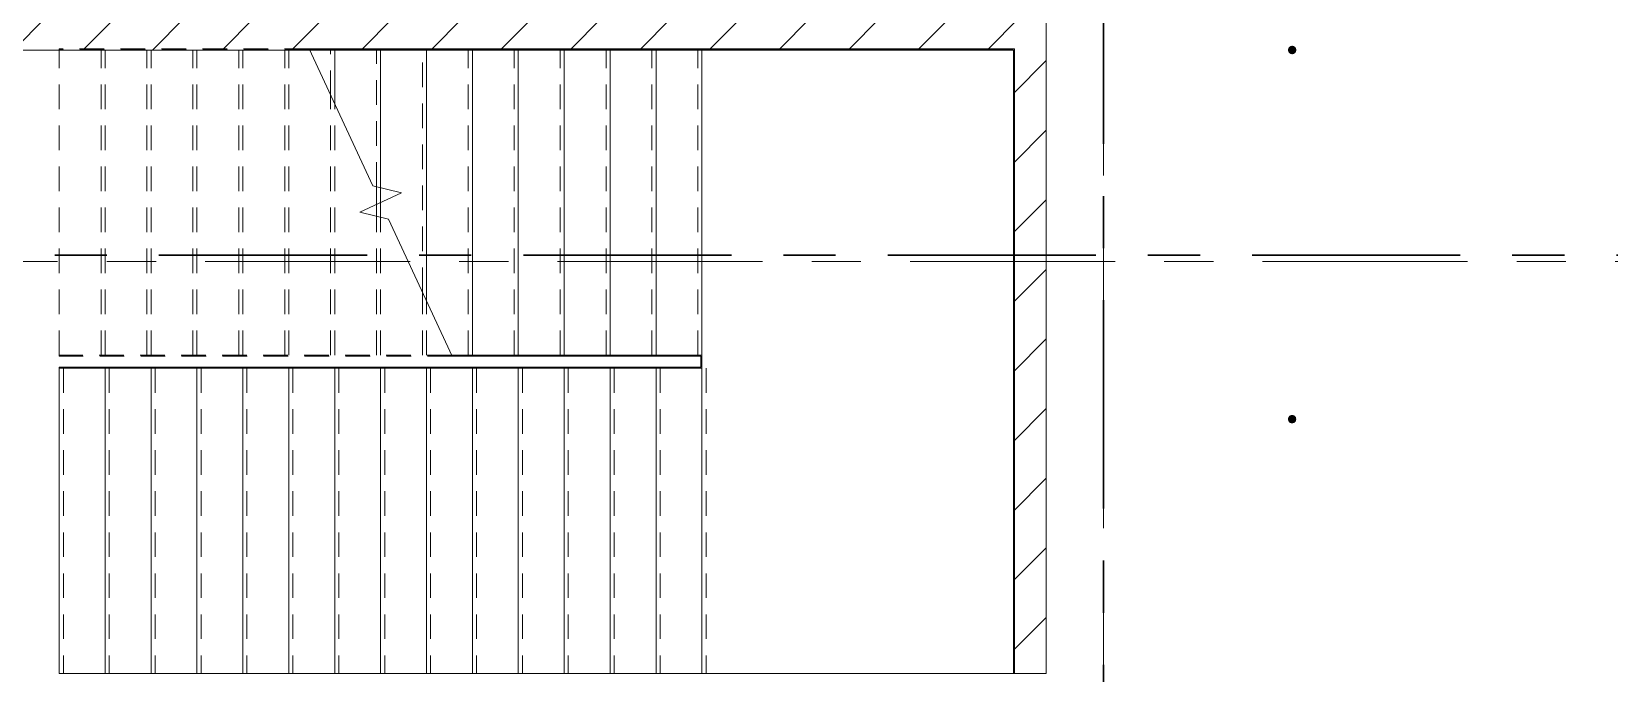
# Model space of a CAD drawing. Header units: millimetres. Extents: x -4000 to 187956, y -58990 to 162485.
# Drawn here: x 53961 to 63586, y 78900 to 82813 of the extents above; entities that cross this region are included whole.
import ezdxf

# ---------------------------------------------------------------- set-up
doc = ezdxf.new("R2010")
doc.units = ezdxf.units.MM
for name, pattern in [('Dash 1_16_', [317.5, 158.75, -158.75]), ('Grid Line', [2222.5, 1270, -317.5, 317.5, -317.5]), ('Grid Line 12_5mm', [2150, 1250, -300, 300, -300]), ('Overhead 1_5mm', [250, 150, -100])]:
    doc.linetypes.add(name, pattern=pattern)
for name, color, linetype, lineweight in [('A-WALL', 113, 'Continuous', 13), ('A-WALL-PATT', 111, 'Continuous', 13), ('F-SPRN', 3, 'Continuous', 9), ('P-PIPE', 3, 'Continuous', 9), ('P-PIPE-CNTR', 3, 'Continuous', 9), ('S-GRID', 1, 'Continuous', 30), ('S-STRS', 31, 'Continuous', 9), ('S-STRS-MBND', 31, 'Continuous', 9)]:
    doc.layers.add(name, color=color, linetype=linetype, lineweight=lineweight)
pattern_1 = [(45, (0, 0), (-212.132, 212.132), [])]

# ---------------------------------------------------------------- blocks, each defined once
blk = doc.blocks.new('CMF2_NHAXUONG_A_rvt-1-FFS - TANG 1')
at = {"layer": 'A-WALL-PATT', "lineweight": 9}
h = blk.add_hatch(dxfattribs=at)
h.set_pattern_fill('FP_12', color=250, style=0, pattern_type=2)
h.set_pattern_definition(pattern_1)
h.paths.add_polyline_path([(60149.8, 82700.3), (60149.8, 82900.3), (51050, 82900.3), (51050, 82700.3), (59949.8, 82700.3)])
h = blk.add_hatch(dxfattribs=at)
h.set_pattern_fill('FP_12', color=250, style=0, pattern_type=2)
h.set_pattern_definition(pattern_1)
h.paths.add_polyline_path([(60149.8, 78900.3), (60149.8, 82700.3), (59949.8, 82700.3), (59949.8, 78900.3)])
at = {"layer": 'A-WALL', "color": 50, "lineweight": 15}
for p, q in [((60149.8, 82700.3), (60149.8, 82900.3)), ((51050, 82700.3), (59949.8, 82700.3)), ((59949.8, 82700.3), (59949.8, 78900.3)), ((60149.8, 78900.3), (60149.8, 82700.3)), ((59949.8, 78900.3), (60149.8, 78900.3))]:
    blk.add_line(p, q, dxfattribs=at)
at = {"layer": 'A-WALL', "color": 35, "lineweight": 15}
for p, q in [((60149.8, 82900.3), (60149.8, 82700.3)), ((52764.8, 82700.3), (55656.4, 82700.3)), ((60149.8, 78900.3), (60149.8, 82700.3)), ((60149.8, 78900.3), (59956, 78900.3))]:
    blk.add_line(p, q, dxfattribs=at)
at = {"layer": 'A-WALL', "color": 53, "lineweight": 15}
for p, q in [((55656.4, 82700.3), (56089.7, 82700.3)), ((56090, 82700.3), (56369.9, 82700.3)), ((56370, 82700.3), (56649.9, 82700.3)), ((56650, 82700.3), (59949.6, 82700.3)), ((59949.8, 82700.3), (59949.8, 78900.6)), ((59956, 78900.3), (59950, 78900.3))]:
    blk.add_line(p, q, dxfattribs=at)
at = {"layer": 'S-GRID', "linetype": 'Grid Line 12_5mm', "lineweight": 9}
for p, q in [((60500, 161185.2), (60500, -16487.4)), ((-879.9, 81410.6), (183585.4, 81410.6))]:
    blk.add_line(p, q, dxfattribs=at)
at = {"layer": 'S-STRS', "color": 250}
for p, q in [((55937.6, 82706.6), (55653.4, 82706.6)), ((55810, 82700.6), (55656.2, 82700.6)), ((56090, 82700.6), (55810, 82700.6)), ((55810, 82370.9), (55810, 82700.6)), ((56090, 81860.8), (56090, 82700.3)), ((56370, 81170), (56370, 82700.3)), ((56650, 80840.2), (56650, 82700.3)), ((56930, 80840.2), (56930, 82700.3)), ((57210, 80840.2), (57210, 82700.3)), ((57490, 80840.2), (57490, 82700.3)), ((57770, 80840.2), (57770, 82700.3)), ((58050, 80840.2), (58050, 82700.3)), ((56090, 81680), (56090, 81770.4)), ((54130, 80766.2), (54130, 80760.2)), ((54130, 80766.2), (58044, 80766.2)), ((54130, 80760.2), (54410, 80760.2)), ((54130, 80760.2), (54130, 78900.4)), ((54410, 80760.2), (54690, 80760.2)), ((54410, 80760.2), (54410, 78900.4)), ((54690, 80760.2), (54970, 80760.2)), ((54690, 80760.2), (54690, 78900.4)), ((54970, 80760.2), (55250, 80760.2)), ((54970, 80760.2), (54970, 78900.4)), ((55250, 80760.2), (55530, 80760.2)), ((55250, 80760.2), (55250, 78900.4)), ((55530, 80760.2), (55810, 80760.2)), ((55530, 80760.2), (55530, 78900.4)), ((55810, 80760.2), (56090, 80760.2)), ((55810, 80760.2), (55810, 78900.4)), ((56090, 80760.2), (56370, 80760.2)), ((56090, 80760.2), (56090, 78900.4)), ((56370, 80760.2), (56650, 80760.2)), ((56370, 80760.2), (56370, 78900.4)), ((56650, 80840.2), (56523.8, 80840.2)), ((58044, 80834.2), (56526.6, 80834.2)), ((56930, 80840.2), (56650, 80840.2)), ((56650, 80760.2), (56930, 80760.2)), ((56650, 80760.2), (56650, 78900.4)), ((57210, 80840.2), (56930, 80840.2)), ((56930, 80760.2), (57210, 80760.2)), ((56930, 80760.2), (56930, 78900.4)), ((57490, 80840.2), (57210, 80840.2)), ((57210, 80760.2), (57490, 80760.2)), ((57210, 80760.2), (57210, 78900.4)), ((57770, 80840.2), (57490, 80840.2)), ((57490, 80760.2), (57770, 80760.2)), ((57490, 80760.2), (57490, 78900.4)), ((58050, 80840.2), (57770, 80840.2)), ((57770, 80760.2), (58044, 80760.2)), ((57770, 80760.2), (57770, 78900.4)), ((58044, 80834.2), (58044, 80766.2)), ((58044, 80760.2), (58050, 80760.2)), ((58050, 80834.2), (58050, 80840.2)), ((58050, 80834.2), (58050, 80760.2)), ((58050, 80760.2), (58050, 78900.4)), ((54130, 78900.4), (54410, 78900.4)), ((54410, 78900.4), (54690, 78900.4)), ((54690, 78900.4), (54970, 78900.4)), ((54970, 78900.4), (55250, 78900.4)), ((55250, 78900.4), (55530, 78900.4)), ((55530, 78900.4), (55810, 78900.4)), ((55810, 78900.4), (56090, 78900.4)), ((56090, 78900.4), (56370, 78900.4)), ((56370, 78900.4), (56650, 78900.4)), ((56650, 78900.4), (56930, 78900.4)), ((56930, 78900.4), (57210, 78900.4)), ((57210, 78900.4), (57490, 78900.4)), ((57490, 78900.4), (57770, 78900.4)), ((57770, 78900.4), (58029.9, 78900.4)), ((58029.9, 78900.4), (59949.8, 78900.4))]:
    blk.add_line(p, q, dxfattribs=at)
at = {"layer": 'S-STRS', "color": 250, "linetype": 'Overhead 1_5mm'}
for p, q in [((55785, 82424.5), (55785, 82700.6)), ((56065, 81866.9), (56065, 82700.3)), ((56345, 81223.6), (56345, 82700.3)), ((56625, 80840.2), (56625, 82700.3)), ((56905, 80840.2), (56905, 82700.3)), ((57185, 80840.2), (57185, 82700.3)), ((57465, 80840.2), (57465, 82700.3)), ((57745, 80840.2), (57745, 82700.3)), ((58025, 80840.2), (58025, 82700.3)), ((56065, 81686.1), (56065, 81758.8)), ((54155, 80760.2), (54155, 78900.4)), ((54435, 80760.2), (54435, 78900.4)), ((54715, 80760.2), (54715, 78900.4)), ((54995, 80760.2), (54995, 78900.4)), ((55275, 80760.2), (55275, 78900.4)), ((55555, 80760.2), (55555, 78900.4)), ((55835, 80760.2), (55835, 78900.4)), ((56115, 80760.2), (56115, 78900.4)), ((56395, 80760.2), (56395, 78900.4)), ((56675, 80760.2), (56675, 78900.4)), ((56955, 80760.2), (56955, 78900.4)), ((57235, 80760.2), (57235, 78900.4)), ((57515, 80760.2), (57515, 78900.4)), ((57795, 80760.2), (57795, 78900.4)), ((58075, 80760.2), (58075, 78900.4))]:
    blk.add_line(p, q, dxfattribs=at)
at = {"layer": 'S-STRS', "color": 252}
for p, q in [((58350.1, 82706.6), (55937.6, 82706.6)), ((56370, 82700.6), (56090, 82700.6)), ((56650, 82700.6), (56370, 82700.6)), ((56930, 82700.6), (56650, 82700.6)), ((57210, 82700.6), (56930, 82700.6)), ((57490, 82700.6), (57210, 82700.6)), ((57770, 82700.6), (57490, 82700.6)), ((58050, 82700.6), (57770, 82700.6)), ((58350.1, 82700.6), (58050, 82700.6)), ((59956, 82706.6), (58350.1, 82706.6)), ((59950, 82700.6), (58350.1, 82700.6)), ((59950, 78900.4), (59950, 82700.3)), ((59956, 78900.3), (59956, 82706.5)), ((58044, 80760.2), (58050, 80760.2)), ((58029.9, 78900.4), (58050, 78900.4))]:
    blk.add_line(p, q, dxfattribs=at)
at = {"layer": 'S-STRS-MBND', "color": 250, "linetype": 'Overhead 1_5mm'}
for p, q in [((54130, 82706.6), (54130, 82700.6)), ((55653.4, 82706.6), (54130, 82706.6)), ((55656.2, 82700.6), (54130, 82700.6)), ((54130, 80840.2), (54130, 82700.6)), ((54385, 80840.2), (54385, 82700.6)), ((54410, 80840.2), (54410, 82700.6)), ((54665, 80840.2), (54665, 82700.6)), ((54690, 80840.2), (54690, 82700.6)), ((54945, 80840.2), (54945, 82700.6)), ((54970, 80840.2), (54970, 82700.6)), ((55225, 80840.2), (55225, 82700.6)), ((55250, 80840.2), (55250, 82700.6)), ((55505, 80840.2), (55505, 82700.6)), ((55530, 80840.2), (55530, 82700.6)), ((55785, 80840.2), (55785, 82424.5)), ((55810, 80840.2), (55810, 82370.9)), ((56065, 81758.8), (56065, 81866.9)), ((56090, 81770.4), (56090, 81860.8)), ((56065, 80840.2), (56065, 81686.1)), ((56090, 80840.2), (56090, 81680)), ((56345, 80840.2), (56345, 81223.6)), ((56370, 80840.2), (56370, 81170)), ((54130, 80840.2), (54130, 80834.2)), ((56523.8, 80840.2), (54130, 80840.2)), ((56526.6, 80834.2), (54130, 80834.2))]:
    blk.add_line(p, q, dxfattribs=at)
at = {"layer": 'S-STRS-MBND', "color": 250}
for p, q in [((55653.4, 82706.6), (56042.5, 81872.4)), ((56217.4, 81829.9), (55962.6, 81711)), ((56042.5, 81872.4), (56217.4, 81829.9)), ((55962.6, 81711), (56137.5, 81668.5)), ((56137.5, 81668.5), (56526.6, 80834.2))]:
    blk.add_line(p, q, dxfattribs=at)
blk = doc.blocks.new('Sprinkler_Up - DN20-V656-FFS - TANG 1')
at = {"layer": 'F-SPRN', "transparency": 33554534}
for points in [[(-13.5, 0), (-3.9, 0.7), (-1.7, 2.9), (-1.2, 3.5), (-0.6, 4), (0.6, 4), (1.2, 3.5), (1.7, 2.9), (4.6, 0), (22.2, 0), (18, 13.1), (6.9, 21.2), (-7.9, 20.4), (-18, 13.1), (-22.2, 0)], [(0, -21.2), (6.9, -21.2), (18, -13.1), (22.2, 0), (3.9, -0.7), (1.7, -2.9), (1.2, -3.5), (0.6, -4), (-0.6, -4), (-1.2, -3.5), (-1.7, -2.9), (-4.6, 0), (-22.2, 0), (-18, -13.1), (-6.9, -21.2)], [(0, -16.7), (4.3, -16.1), (11.8, -11.8), (16.1, -4.3), (16.1, 4.3), (11.8, 11.8), (8.3, 14.4), (0, 16.7), (-4.3, 16.1), (-11.8, 11.8), (-16.1, 4.3), (-16.1, -4.3), (-11.8, -11.8), (-8.3, -14.4)], [(0, -15.6), (7.8, -13.5), (13.5, -7.8), (15.1, -4), (15.1, 4), (13.5, 7.8), (7.8, 13.5), (0, 15.6), (-7.8, 13.5), (-11, 11), (-15.1, 4), (-15.1, -4), (-11, -11), (-7.8, -13.5)], [(-10.9, -5.5), (-10.9, 5.4), (-14.5, 5.4), (-14.5, -5.5)], [(-7.7, -5.5), (-7.7, 5.4), (-10.9, 5.4), (-10.9, -5.5)], [(0, -5.5), (0, 5.4), (-7.7, 5.4), (-7.7, -5.5)], [(0, 0), (5.7, 0), (2.9, 4.9), (-2.9, 4.9), (-5.7, 0)], [(-2.9, -4.9), (2.9, -4.9), (5.7, 0), (-5.7, 0)], [(0, 0), (4.6, 0), (0, 4.6), (-4.6, 0)], [(0, -4.6), (4.6, 0), (-4.6, 0)], [(0, -2.6), (1.3, 0), (-1.8, 0)], [(-1.3, 0), (1.8, 0), (0, 2.6)], [(7.7, -5.5), (7.7, 5.4), (0, 5.4), (0, -5.5)], [(10.9, -5.5), (10.9, 5.4), (7.7, 5.4), (7.7, -5.5)], [(14.5, -5.5), (14.5, 5.4), (10.9, 5.4), (10.9, -5.5)]]:
    blk.add_hatch(color=1, dxfattribs=at).paths.add_polyline_path(points)
at = {"layer": 'F-SPRN', "color": 1}
for p, q in [((-11.5, 5.4), (-14.5, 5.4)), ((-14.5, 5.4), (-11.3, 5.4)), ((-14.5, 5.4), (-14.5, 3.7)), ((-14.5, 3.3), (-14.5, 0)), ((-11.5, 5.4), (-11.5, 4)), ((-10.9, 1.9), (-10.9, 3.6)), ((-10.8, 5.4), (-8, 5.4)), ((-8.1, 5.4), (-10.8, 5.4)), ((-8.1, 5.4), (-8.1, 2.8)), ((-8.1, 2.5), (-8.1, 0.7)), ((-7.7, 4.8), (-7.7, 2.7)), ((-7.7, 4.8), (-7.7, 2.7)), ((-7.7, 2.1), (-7.7, 0.5)), ((-7.7, 2.1), (-7.7, 0.5)), ((-6.7, 5.4), (-4.7, 5.4)), ((-5.8, 3.8), (-5.8, 2.2)), ((-2.1, 0), (-2.1, 0)), ((-2.1, 0), (-2.1, -0.1)), ((-0.6, 2), (-0.7, 2)), ((0, 2.1), (-0.1, 2.1)), ((2.1, 0.1), (2.1, 0.2)), ((2.1, 0), (2.1, 0.1)), ((2.1, 0), (2.1, 0)), ((4.7, 5.4), (6.5, 5.4)), ((7.7, 5.4), (10.8, 5.4)), ((7.7, 5.2), (7.7, 2.7)), ((7.7, 5.2), (7.7, 2.7)), ((7.7, 2.3), (7.7, 0.5)), ((7.7, 2.3), (7.7, 0.5)), ((10.8, 5.4), (8.1, 5.4)), ((8.1, 5.4), (8.1, 2.8)), ((8.1, 2.5), (8.1, 0.4)), ((10.9, 5.4), (14.5, 5.4)), ((10.9, 3.6), (10.9, 0.2)), ((14.5, 5.4), (11.5, 5.4)), ((11.5, 5.4), (11.5, 4)), ((11.5, 3), (11.5, 0.2)), ((14.5, 5.4), (14.5, -5.5)), ((-14.5, -1.3), (-14.5, -3.7)), ((-11.1, -5.5), (-14.5, -5.5)), ((-14.5, -5.5), (-11.5, -5.5)), ((-10.9, -2.6), (-10.9, -1.3)), ((-10.8, -5.5), (-8.1, -5.5)), ((-7.8, -5.5), (-10.8, -5.5)), ((-8.1, -4.2), (-8.1, -5.5)), ((-7.7, -2.7), (-7.7, -4)), ((-7.7, -2.7), (-7.7, -4)), ((-7, -5.5), (-5.8, -5.5)), ((-4.8, -5.5), (-7, -5.5)), ((-5.8, -2.3), (-5.8, -3.8)), ((0, -2.1), (0.1, -2.1)), ((0.6, -2), (0.6, -2)), ((2.1, -0.1), (2.1, 0)), ((7, -5.5), (4.8, -5.5)), ((5.8, -2.2), (5.8, -3.8)), ((5.8, -5.5), (7, -5.5)), ((7.7, -0.5), (7.7, -2.3)), ((7.7, -0.5), (7.7, -2.3)), ((7.7, -2.7), (7.7, -5.4)), ((7.7, -2.7), (7.7, -5.4)), ((10.8, -5.5), (7.7, -5.5)), ((8.1, -0.4), (8.1, -2.5)), ((8.1, -2.8), (8.1, -5.5)), ((8.1, -5.5), (10.8, -5.5)), ((10.9, -0.2), (10.9, -3.6)), ((14.5, -5.5), (10.9, -5.5)), ((11.5, -0.2), (11.5, -3)), ((11.5, -4), (11.5, -5.5)), ((11.5, -5.5), (14.5, -5.5))]:
    blk.add_line(p, q, dxfattribs=at)
at = {"layer": 'F-SPRN', "color": 1, "flags": 128}
for points in [[(-1.8, 1.1), (-1.8, 1), (-1.9, 0.9), (-1.9, 0.8), (-1.9, 0.8), (-2, 0.7), (-2, 0.6), (-2, 0.5), (-2, 0.5), (-2, 0.4), (-2.1, 0.3), (-2.1, 0.2), (-2.1, 0.1), (-2.1, 0)], [(-1.4, 1.5), (-1.5, 1.5), (-1.5, 1.4), (-1.6, 1.3), (-1.6, 1.3), (-1.7, 1.2), (-1.7, 1.1), (-1.8, 1.1)], [(-0.9, 1.9), (-0.9, 1.9), (-1, 1.8), (-1.1, 1.8), (-1.2, 1.7), (-1.2, 1.7), (-1.3, 1.6), (-1.4, 1.6), (-1.4, 1.5)], [(-0.7, 2), (-0.8, 1.9), (-0.9, 1.9)], [(-0.5, 2), (-0.6, 2), (-0.6, 2)], [(-0.3, 2.1), (-0.4, 2), (-0.5, 2)], [(-0.1, 2.1), (-0.1, 2.1), (-0.2, 2.1), (-0.3, 2.1)], [(0.9, 1.9), (0.8, 1.9), (0.8, 1.9), (0.7, 2), (0.6, 2), (0.5, 2), (0.4, 2), (0.4, 2), (0.3, 2.1), (0.2, 2.1), (0.1, 2.1), (0, 2.1)], [(1.5, 1.4), (1.4, 1.5), (1.4, 1.5), (1.3, 1.6), (1.3, 1.7), (1.2, 1.7), (1.1, 1.7), (1.1, 1.8), (1, 1.8), (0.9, 1.9)], [(1.8, 1), (1.8, 1), (1.8, 1.1), (1.7, 1.2), (1.7, 1.2), (1.6, 1.3), (1.6, 1.4), (1.5, 1.4)], [(2.1, 0.3), (2, 0.4), (2, 0.5), (2, 0.6), (2, 0.7), (1.9, 0.7), (1.9, 0.8), (1.9, 0.9), (1.8, 1)], [(2.1, 0.2), (2.1, 0.2), (2.1, 0.3)], [(-2.1, -0.1), (-2.1, -0.2), (-2.1, -0.2), (-2.1, -0.3)], [(-2.1, -0.3), (-2, -0.4), (-2, -0.5), (-2, -0.6)], [(-2, -0.6), (-2, -0.7), (-1.9, -0.7), (-1.9, -0.8)], [(-1.9, -0.8), (-1.9, -0.9), (-1.8, -1), (-1.8, -1), (-1.8, -1.1), (-1.7, -1.2), (-1.7, -1.2), (-1.6, -1.3), (-1.6, -1.4), (-1.5, -1.4)], [(-1.5, -1.4), (-1.4, -1.5), (-1.4, -1.5), (-1.3, -1.6), (-1.3, -1.7), (-1.2, -1.7), (-1.1, -1.7)], [(-1.1, -1.7), (-1.1, -1.8), (-1, -1.8), (-0.9, -1.9), (-0.8, -1.9), (-0.8, -1.9), (-0.7, -2)], [(-0.7, -2), (-0.6, -2), (-0.5, -2), (-0.4, -2), (-0.4, -2)], [(-0.4, -2), (-0.3, -2.1), (-0.2, -2.1), (-0.1, -2.1), (0, -2.1)], [(0.1, -2.1), (0.1, -2.1), (0.2, -2.1), (0.3, -2.1), (0.4, -2)], [(0.4, -2), (0.5, -2), (0.6, -2)], [(0.6, -2), (0.7, -2), (0.8, -1.9), (0.9, -1.9), (0.9, -1.9), (1, -1.8), (1.1, -1.8), (1.2, -1.7), (1.2, -1.7), (1.3, -1.6), (1.4, -1.6), (1.4, -1.5), (1.5, -1.5), (1.5, -1.4), (1.6, -1.3), (1.6, -1.3), (1.7, -1.2), (1.7, -1.1), (1.8, -1.1), (1.8, -1), (1.9, -0.9), (1.9, -0.8), (1.9, -0.8), (2, -0.7), (2, -0.6), (2, -0.5), (2, -0.5), (2, -0.4), (2.1, -0.3), (2.1, -0.2), (2.1, -0.1)]]:
    blk.add_lwpolyline(points, dxfattribs=at)
at = {"layer": 'F-SPRN', "color": 1}
for radius, start, end in [(22.2, 360, 180), (21.9, 165.67731, 179.2615), (21.9, 144.76984, 164.81509), (21.9, 126.69417, 143.27011), (16.7, 167.68021, 180), (16.7, 167.68021, 180), (16.7, 155.38786, 164.96934), (16.7, 155.38786, 164.96934), (15.6, 166.42653, 180), (15.6, 166.42653, 180), (15.6, 150.94093, 165), (15.6, 159.61394, 165), (16.7, 136.72135, 149.93102), (16.7, 136.72135, 149.93102), (15.6, 150.94093, 156.38455), (15.6, 138.42141, 150), (15.6, 138.42141, 150), (21.9, 108, 125.75069), (16.7, 121.41808, 130.57514), (16.7, 121.41808, 130.57514), (15.6, 120.52623, 133.2078), (15.6, 120.52623, 133.2078), (16.7, 106.59952, 120), (16.7, 106.59952, 120), (15.6, 114.43632, 119.98126), (15.6, 114.43632, 119.98126), (21.9, 99.348, 107.90102), (4.63, 155.78319, 180), (4.63, 155.78319, 180), (16.7, 96.41428, 105), (16.7, 96.41428, 105), (4.63, 109.01924, 138.27027), (4.63, 109.01924, 138.27027), (21.9, 90.14502, 98.85032), (15.6, 95.57619, 100.68426), (15.6, 95.57619, 100.68426), (2.56, 109.01924, 168.82781), (2.56, 109.01924, 168.82781), (2.04, 109.01924, 180), (16.7, 83.06841, 90), (16.7, 83.06841, 90), (4.63, 17.95923, 90), (4.63, 17.95923, 90), (3.81, 57.05771, 90), (2.56, 14.55988, 90), (2.56, 14.55988, 90), (2.04, 10.47029, 90), (21.9, 72.55828, 89.46239), (15.6, 75.57295, 80.58917), (15.6, 75.57295, 80.58917), (3.81, 16.16047, 43.83585), (15.6, 67.56142, 74.5481), (15.6, 67.56142, 74.5481), (16.7, 60, 75), (16.7, 60, 75), (15.6, 60.01874, 65.56368), (15.6, 60.01874, 65.56368), (21.9, 54.24931, 72), (15.6, 46.7922, 60), (15.6, 46.7922, 60), (16.7, 49.42486, 58.58192), (16.7, 49.42486, 58.58192), (15.6, 30, 41.57859), (15.6, 30, 41.57859), (16.7, 30, 43.27865), (16.7, 30, 43.27865), (21.9, 36.72989, 53.30583), (15.6, 23.61545, 29.56463), (15.6, 15, 29.56463), (15.6, 15, 20.38606), (16.7, 15, 24.61214), (16.7, 15, 24.61214), (15.6, 360, 13.66176), (15.6, 0, 13.66176), (16.7, 360, 12.31979), (16.7, 0, 12.31979), (21.9, 15.18491, 35.23016), (21.9, 0.7385, 14.32269), (22.2, 180, 360), (21.9, 180.7385, 194.32269), (21.9, 195.18491, 215.23016), (21.9, 216.72989, 233.30583), (16.7, 180, 192.31979), (16.7, 180, 192.31979), (16.7, 195.03066, 204.61214), (16.7, 195.03066, 204.61214), (15.6, 181.90822, 193.66176), (15.6, 181.90822, 193.66176), (15.6, 197.33389, 209.56463), (15.6, 197.33389, 209.56463), (16.7, 210.06898, 223.27865), (16.7, 210.06898, 223.27865), (15.6, 212.54719, 221.57859), (15.6, 212.54719, 221.57859), (21.9, 234.24931, 251.73786), (16.7, 229.42486, 238.58192), (16.7, 229.42486, 238.58192), (15.6, 233.79501, 240), (15.6, 233.79501, 240), (16.7, 240, 255), (16.7, 240, 255), (15.6, 240.01874, 254.5481), (15.6, 240.01874, 254.5481), (21.9, 252.55828, 269.46239), (4.63, 197.95923, 0), (4.63, 197.95923, 360), (15.6, 255, 267.63996), (15.6, 255, 267.63996), (3.81, 196.16047, 360), (2.56, 191.16773, 0), (2.56, 191.16773, 270), (2.04, 190.47029, 0), (16.7, 263.06841, 270), (16.7, 263.06841, 270), (2.56, 270, 360), (21.9, 270.14502, 278.85032), (15.6, 275.57619, 280.68426), (15.6, 275.57619, 280.68426), (16.7, 276.41428, 285), (16.7, 276.41428, 285), (21.9, 279.348, 287.90102), (16.7, 286.59952, 300), (16.7, 286.59952, 300), (15.6, 294.43632, 299.98126), (15.6, 294.43632, 299.98126), (21.9, 288.26214, 305.75069), (15.6, 300, 313.2078), (15.6, 300, 313.2078), (16.7, 301.41808, 310.57514), (16.7, 301.41808, 310.57514), (15.6, 318.42141, 330), (15.6, 318.42141, 330), (16.7, 316.72135, 330), (16.7, 316.72135, 330), (21.9, 306.69417, 323.27011), (15.6, 330.43537, 345), (15.6, 330.43537, 336.38455), (15.6, 339.61394, 345), (15.6, 346.33824, 360), (15.6, 346.33824, 360), (16.7, 335.38786, 345), (16.7, 335.38786, 345), (16.7, 347.68021, 360), (16.7, 347.68021, 360), (21.9, 324.76984, 344.81509), (21.9, 345.67731, 359.2615)]:
    blk.add_arc((0, 0), radius, start, end, dxfattribs=at)
blk = doc.blocks.new('Sprinkler_Up - DN20-V657-FFS - TANG 1')
at = {"layer": 'F-SPRN', "transparency": 33554534}
for points in [[(-13.5, 0), (-3.9, 0.7), (-1.7, 2.9), (-1.2, 3.5), (-0.6, 4), (0.6, 4), (1.2, 3.5), (1.7, 2.9), (4.6, 0), (22.2, 0), (18, 13.1), (6.9, 21.2), (-6.9, 21.2), (-18, 13.1), (-22.2, 0)], [(0, -21.2), (6.9, -21.2), (18, -13.1), (22.2, 0), (3.9, -0.7), (1.7, -2.9), (1.2, -3.5), (0.6, -4), (-0.6, -4), (-1.2, -3.5), (-1.7, -2.9), (-4.6, 0), (-22.2, 0), (-18, -13.1), (-6.9, -21.2)], [(0, -16.7), (4.3, -16.1), (11.8, -11.8), (16.1, -4.3), (16.1, 4.3), (11.8, 11.8), (8.3, 14.4), (0, 16.7), (-4.3, 16.1), (-11.8, 11.8), (-16.1, 4.3), (-16.1, -4.3), (-11.8, -11.8), (-8.3, -14.4)], [(0, -15.6), (7.8, -13.5), (13.5, -7.8), (15.1, -4), (15.1, 4), (13.5, 7.8), (7.8, 13.5), (0, 15.6), (-7.8, 13.5), (-11, 11), (-15.1, 4), (-15.1, -4), (-11, -11), (-7.8, -13.5)], [(-10.9, -5.5), (-10.9, 5.4), (-14.5, 5.4), (-14.5, -5.5)], [(-7.7, -5.5), (-7.7, 5.4), (-10.9, 5.4), (-10.9, -5.5)], [(0, -5.5), (0, 5.4), (-7.7, 5.4), (-7.7, -5.5)], [(0, 0), (5.7, 0), (2.9, 4.9), (-2.9, 4.9), (-5.7, 0)], [(-2.9, -4.9), (2.9, -4.9), (5.7, 0), (-5.7, 0)], [(0, 0), (4.6, 0), (0, 4.6), (-4.6, 0)], [(0, -4.6), (4.6, 0), (-4.6, 0)], [(0, -2.6), (1.3, 0), (-1.8, 0)], [(-1.3, 0), (1.8, 0), (0, 2.6)], [(7.7, -5.5), (7.7, 5.4), (0, 5.4), (0, -5.5)], [(10.9, -5.5), (10.9, 5.4), (7.7, 5.4), (7.7, -5.5)], [(14.5, -5.5), (14.5, 5.4), (10.9, 5.4), (10.9, -5.5)]]:
    blk.add_hatch(color=1, dxfattribs=at).paths.add_polyline_path(points)
at = {"layer": 'F-SPRN', "color": 1}
for p, q in [((-11.5, 5.4), (-14.5, 5.4)), ((-14.5, 5.4), (-11.3, 5.4)), ((-14.5, 5.4), (-14.5, 3.7)), ((-14.5, 3.3), (-14.5, 0)), ((-11.5, 5.4), (-11.5, 4)), ((-10.9, 1.9), (-10.9, 3.6)), ((-10.8, 5.4), (-8, 5.4)), ((-8.1, 5.4), (-10.8, 5.4)), ((-8.1, 5.4), (-8.1, 2.8)), ((-8.1, 2.5), (-8.1, 0.7)), ((-7.7, 4.8), (-7.7, 2.7)), ((-7.7, 4.8), (-7.7, 2.7)), ((-7.7, 2.1), (-7.7, 0.5)), ((-7.7, 2.1), (-7.7, 0.5)), ((-6.7, 5.4), (-4.7, 5.4)), ((-5.8, 3.8), (-5.8, 2.2)), ((-2.1, 0), (-2.1, 0)), ((-2.1, 0), (-2.1, -0.1)), ((-1.6, 1.3), (-1.7, 1.2)), ((-0.6, 2), (-0.7, 2)), ((0, 2.1), (-0.1, 2.1)), ((0.1, 2.1), (0, 2.1)), ((2.1, 0.3), (2, 0.4)), ((2.1, 0.2), (2.1, 0.3)), ((2.1, 0), (2.1, 0.1)), ((2.1, 0), (2.1, 0)), ((4.7, 5.4), (6.5, 5.4)), ((7.7, 5.4), (10.8, 5.4)), ((7.7, 5.2), (7.7, 2.7)), ((7.7, 5.2), (7.7, 2.7)), ((7.7, 2.3), (7.7, 0.5)), ((7.7, 2.3), (7.7, 0.5)), ((10.8, 5.4), (8.1, 5.4)), ((8.1, 5.4), (8.1, 2.8)), ((8.1, 2.5), (8.1, 0.4)), ((10.9, 5.4), (14.5, 5.4)), ((10.9, 3.6), (10.9, 0.2)), ((14.5, 5.4), (11.5, 5.4)), ((11.5, 5.4), (11.5, 4)), ((11.5, 3), (11.5, 0.2)), ((14.5, 5.4), (14.5, -5.5)), ((-14.5, -1.3), (-14.5, -3.7)), ((-11.1, -5.5), (-14.5, -5.5)), ((-14.5, -5.5), (-11.5, -5.5)), ((-10.9, -2.6), (-10.9, -1.3)), ((-10.8, -5.5), (-8.1, -5.5)), ((-7.8, -5.5), (-10.8, -5.5)), ((-8.1, -4.2), (-8.1, -5.5)), ((-7.7, -2.7), (-7.7, -4)), ((-7.7, -2.7), (-7.7, -4)), ((-7, -5.5), (-5.8, -5.5)), ((-4.8, -5.5), (-7, -5.5)), ((-5.8, -2.3), (-5.8, -3.8)), ((-2.1, -0.1), (-2.1, -0.2)), ((-2.1, -0.2), (-2.1, -0.2)), ((-2.1, -0.2), (-2.1, -0.3)), ((-1.3, -1.6), (-1.3, -1.7)), ((0, -2.1), (0.1, -2.1)), ((0.6, -2), (0.6, -2)), ((1.4, -1.6), (1.4, -1.5)), ((1.6, -1.3), (1.6, -1.3)), ((1.7, -1.1), (1.8, -1.1)), ((7, -5.5), (4.8, -5.5)), ((5.8, -2.2), (5.8, -3.8)), ((5.8, -5.5), (7, -5.5)), ((7.7, -0.5), (7.7, -2.3)), ((7.7, -0.5), (7.7, -2.3)), ((7.7, -2.7), (7.7, -5.4)), ((7.7, -2.7), (7.7, -5.4)), ((10.8, -5.5), (7.7, -5.5)), ((8.1, -0.4), (8.1, -2.5)), ((8.1, -2.8), (8.1, -5.5)), ((8.1, -5.5), (10.8, -5.5)), ((10.9, -0.2), (10.9, -3.6)), ((14.5, -5.5), (10.9, -5.5)), ((11.5, -0.2), (11.5, -3)), ((11.5, -4), (11.5, -5.5)), ((11.5, -5.5), (14.5, -5.5))]:
    blk.add_line(p, q, dxfattribs=at)
at = {"layer": 'F-SPRN', "color": 1, "flags": 128}
for points in [[(-2, 0.7), (-2, 0.6), (-2, 0.5), (-2, 0.5), (-2, 0.4), (-2.1, 0.3), (-2.1, 0.2), (-2.1, 0.1), (-2.1, 0)], [(-1.9, 0.8), (-1.9, 0.8), (-2, 0.7)], [(-1.7, 1.2), (-1.7, 1.1), (-1.8, 1.1), (-1.8, 1), (-1.9, 0.9), (-1.9, 0.8)], [(-1.5, 1.4), (-1.6, 1.3), (-1.6, 1.3)], [(-1.4, 1.5), (-1.5, 1.5), (-1.5, 1.4)], [(-1, 1.8), (-1.1, 1.8), (-1.2, 1.7), (-1.2, 1.7), (-1.3, 1.6), (-1.4, 1.6), (-1.4, 1.5)], [(-0.9, 1.9), (-0.9, 1.9), (-1, 1.8)], [(-0.7, 2), (-0.8, 1.9), (-0.9, 1.9)], [(-0.5, 2), (-0.6, 2), (-0.6, 2)], [(-0.3, 2.1), (-0.4, 2), (-0.5, 2)], [(-0.1, 2.1), (-0.1, 2.1), (-0.2, 2.1), (-0.3, 2.1)], [(0.4, 2), (0.4, 2), (0.3, 2.1), (0.2, 2.1), (0.1, 2.1)], [(0.8, 1.9), (0.7, 2), (0.6, 2), (0.5, 2), (0.4, 2)], [(1.6, 1.4), (1.5, 1.4), (1.4, 1.5), (1.4, 1.5), (1.3, 1.6), (1.3, 1.7), (1.2, 1.7), (1.1, 1.7), (1.1, 1.8), (1, 1.8), (0.9, 1.9), (0.8, 1.9), (0.8, 1.9)], [(1.8, 1.1), (1.7, 1.2), (1.7, 1.2), (1.6, 1.3), (1.6, 1.4)], [(1.9, 0.8), (1.9, 0.9), (1.8, 1), (1.8, 1), (1.8, 1.1)], [(2, 0.4), (2, 0.5), (2, 0.6), (2, 0.7), (1.9, 0.7), (1.9, 0.8)], [(2.1, 0.1), (2.1, 0.2), (2.1, 0.2)], [(-2.1, -0.3), (-2, -0.4), (-2, -0.5), (-2, -0.6), (-2, -0.7)], [(-2, -0.7), (-1.9, -0.7), (-1.9, -0.8)], [(-1.9, -0.8), (-1.9, -0.9), (-1.8, -1)], [(-1.8, -1), (-1.8, -1), (-1.8, -1.1), (-1.7, -1.2), (-1.7, -1.2), (-1.6, -1.3)], [(-1.6, -1.3), (-1.6, -1.4), (-1.5, -1.4), (-1.4, -1.5)], [(-1.4, -1.5), (-1.4, -1.5), (-1.3, -1.6)], [(-1.3, -1.7), (-1.2, -1.7), (-1.1, -1.7), (-1.1, -1.8), (-1, -1.8), (-0.9, -1.9), (-0.8, -1.9), (-0.8, -1.9), (-0.7, -2), (-0.6, -2), (-0.5, -2), (-0.4, -2)], [(-0.4, -2), (-0.4, -2), (-0.3, -2.1), (-0.2, -2.1), (-0.1, -2.1), (0, -2.1)], [(0.1, -2.1), (0.1, -2.1), (0.2, -2.1), (0.3, -2.1), (0.4, -2)], [(0.4, -2), (0.5, -2), (0.6, -2)], [(0.6, -2), (0.7, -2), (0.8, -1.9), (0.9, -1.9)], [(0.9, -1.9), (0.9, -1.9), (1, -1.8), (1.1, -1.8)], [(1.1, -1.8), (1.2, -1.7), (1.2, -1.7), (1.3, -1.6), (1.4, -1.6)], [(1.4, -1.5), (1.5, -1.5), (1.5, -1.4), (1.6, -1.3)], [(1.6, -1.3), (1.7, -1.2), (1.7, -1.1)], [(1.8, -1.1), (1.8, -1), (1.9, -0.9), (1.9, -0.8), (1.9, -0.8), (2, -0.7), (2, -0.6)], [(2, -0.6), (2, -0.5), (2, -0.5), (2, -0.4), (2.1, -0.3)], [(2.1, -0.3), (2.1, -0.2), (2.1, -0.1), (2.1, 0)]]:
    blk.add_lwpolyline(points, dxfattribs=at)
at = {"layer": 'F-SPRN', "color": 1}
for radius, start, end in [(22.2, 360, 180), (21.9, 165.67731, 179.2615), (21.9, 144.76984, 164.81509), (21.9, 126.69417, 143.27011), (16.7, 167.68021, 180), (16.7, 167.68021, 180), (16.7, 155.38786, 164.96934), (16.7, 155.38786, 164.96934), (15.6, 166.42653, 180), (15.6, 166.42653, 180), (15.6, 150.94093, 165), (15.6, 159.61394, 165), (16.7, 136.72135, 149.93102), (16.7, 136.72135, 149.93102), (15.6, 150.94093, 156.38455), (15.6, 138.42141, 150), (15.6, 138.42141, 150), (21.9, 108.26214, 125.75069), (16.7, 121.41808, 130.57514), (16.7, 121.41808, 130.57514), (15.6, 120.52623, 133.2078), (15.6, 120.52623, 133.2078), (16.7, 106.59952, 120), (16.7, 106.59952, 120), (15.6, 114.43632, 119.98126), (15.6, 114.43632, 119.98126), (21.9, 99.348, 107.90102), (4.63, 155.78319, 180), (4.63, 155.78319, 180), (16.7, 96.41428, 105), (16.7, 96.41428, 105), (4.63, 109.01924, 138.27027), (4.63, 109.01924, 138.27027), (21.9, 90.14502, 98.85032), (15.6, 95.57619, 100.68426), (15.6, 95.57619, 100.68426), (2.56, 109.01924, 168.82781), (2.56, 109.01924, 168.82781), (2.04, 109.01924, 180), (16.7, 83.06841, 90), (16.7, 83.06841, 90), (4.63, 17.95923, 90), (4.63, 17.95923, 90), (3.81, 57.05771, 90), (2.56, 14.55988, 90), (2.56, 14.55988, 90), (2.04, 10.47029, 90), (21.9, 72.55828, 89.46239), (15.6, 75.57295, 80.58917), (15.6, 75.57295, 80.58917), (3.81, 16.16047, 43.83585), (15.6, 67.56142, 74.5481), (15.6, 67.56142, 74.5481), (16.7, 60, 75), (16.7, 60, 75), (15.6, 60.01874, 65.56368), (15.6, 60.01874, 65.56368), (21.9, 54.24931, 71.73786), (15.6, 46.7922, 60), (15.6, 46.7922, 60), (16.7, 49.42486, 58.58192), (16.7, 49.42486, 58.58192), (15.6, 30, 41.57859), (15.6, 30, 41.57859), (16.7, 30, 43.27865), (16.7, 30, 43.27865), (21.9, 36.72989, 53.30583), (15.6, 23.61545, 29.56463), (15.6, 15, 29.56463), (15.6, 15, 20.38606), (16.7, 15, 24.61214), (16.7, 15, 24.61214), (15.6, 360, 13.66176), (15.6, 0, 13.66176), (16.7, 360, 12.31979), (16.7, 0, 12.31979), (21.9, 15.18491, 35.23016), (21.9, 0.7385, 14.32269), (22.2, 180, 360), (21.9, 180.7385, 194.32269), (21.9, 195.18491, 215.23016), (21.9, 216.72989, 233.30583), (16.7, 180, 192.31979), (16.7, 180, 192.31979), (16.7, 195.03066, 204.61214), (16.7, 195.03066, 204.61214), (15.6, 181.90822, 193.66176), (15.6, 181.90822, 193.66176), (15.6, 197.33389, 209.56463), (15.6, 197.33389, 209.56463), (16.7, 210.06898, 223.27865), (16.7, 210.06898, 223.27865), (15.6, 212.54719, 221.57859), (15.6, 212.54719, 221.57859), (21.9, 234.24931, 251.73786), (16.7, 229.42486, 238.58192), (16.7, 229.42486, 238.58192), (15.6, 233.79501, 240), (15.6, 233.79501, 240), (16.7, 240, 255), (16.7, 240, 255), (15.6, 240.01874, 254.5481), (15.6, 240.01874, 254.5481), (21.9, 252.55828, 269.46239), (4.63, 197.95923, 0), (4.63, 197.95923, 360), (15.6, 255, 267.63996), (15.6, 255, 267.63996), (3.81, 196.16047, 270), (2.56, 191.16773, 0), (2.56, 191.16773, 360), (2.04, 190.47029, 0), (16.7, 263.06841, 270), (16.7, 263.06841, 270), (3.81, 270, 360), (21.9, 270.14502, 278.85032), (15.6, 275.57619, 280.68426), (15.6, 275.57619, 280.68426), (16.7, 276.41428, 285), (16.7, 276.41428, 285), (21.9, 279.348, 287.90102), (16.7, 286.59952, 300), (16.7, 286.59952, 300), (15.6, 294.43632, 299.98126), (15.6, 294.43632, 299.98126), (21.9, 288.26214, 305.75069), (15.6, 300, 313.2078), (15.6, 300, 313.2078), (16.7, 301.41808, 310.57514), (16.7, 301.41808, 310.57514), (15.6, 318.42141, 330), (15.6, 318.42141, 330), (16.7, 316.72135, 330), (16.7, 316.72135, 330), (21.9, 306.69417, 323.27011), (15.6, 330.43537, 345), (15.6, 330.43537, 336.38455), (15.6, 339.61394, 345), (15.6, 346.33824, 360), (15.6, 346.33824, 360), (16.7, 335.38786, 345), (16.7, 335.38786, 345), (16.7, 347.68021, 360), (16.7, 347.68021, 360), (21.9, 324.76984, 344.81509), (21.9, 345.67731, 359.2615)]:
    blk.add_arc((0, 0), radius, start, end, dxfattribs=at)
blk = doc.blocks.new('Steel_Transition_Threaded_HoaPhat - Standard-V953-FFS - TANG 1')
at = {"layer": 'P-PIPE', "lineweight": 13, "transparency": 33554534}
h = blk.add_hatch(color=1, dxfattribs=at)
h.paths.add_polyline_path([(49550, 126427.6), (49555.8, 126428.4), (49561.3, 126430.6), (49565.9, 126434.2), (49569.5, 126438.8), (49571.7, 126444.3), (49572.5, 126450.1), (49571.7, 126455.9), (49569.5, 126461.3), (49565.9, 126466), (49561.3, 126469.6), (49555.8, 126471.8), (49550, 126472.6), (49544.2, 126471.8), (49538.8, 126469.6), (49534.1, 126466), (49530.5, 126461.3), (49528.3, 126455.9), (49527.5, 126450.1), (49528.3, 126444.3), (49530.5, 126438.8), (49534.1, 126434.2), (49538.8, 126430.6), (49544.2, 126428.4)])
h.paths.add_polyline_path([(49550, 126430), (49544.8, 126430.7), (49540, 126432.7), (49535.8, 126435.9), (49532.6, 126440), (49530.6, 126444.9), (49529.9, 126450.1), (49530.6, 126455.3), (49532.6, 126460.1), (49535.8, 126464.3), (49540, 126467.5), (49544.8, 126469.5), (49550, 126470.2), (49555.2, 126469.5), (49560.1, 126467.5), (49564.2, 126464.3), (49567.4, 126460.1), (49569.4, 126455.3), (49570.1, 126450.1), (49569.4, 126444.9), (49567.4, 126440), (49564.2, 126435.9), (49560.1, 126432.7), (49555.2, 126430.7)])
for points in [[(49529.9, 126450.1), (49533.6, 126450.1), (49535.8, 126458.3), (49541.8, 126464.3), (49550, 126466.5), (49558.2, 126464.3), (49564.2, 126458.3), (49566.4, 126450.1), (49570.1, 126450.1), (49569.4, 126455.3), (49567.4, 126460.1), (49564.2, 126464.3), (49560.1, 126467.5), (49555.2, 126469.5), (49550, 126470.2), (49544.8, 126469.5), (49540, 126467.5), (49535.8, 126464.3), (49532.6, 126460.1), (49530.6, 126455.3)], [(49550, 126431.6), (49554.8, 126432.2), (49559.3, 126434.1), (49563.1, 126437), (49566, 126440.8), (49567.9, 126445.3), (49568.5, 126450.1), (49567.9, 126454.9), (49566, 126459.3), (49563.1, 126463.2), (49559.3, 126466.1), (49554.8, 126468), (49550, 126468.6), (49545.2, 126468), (49540.8, 126466.1), (49536.9, 126463.2), (49534, 126459.3), (49532.1, 126454.9), (49531.5, 126450.1), (49532.1, 126445.3), (49534, 126440.8), (49536.9, 126437), (49540.8, 126434.1), (49545.2, 126432.2)], [(49550, 126430), (49555.2, 126430.7), (49560.1, 126432.7), (49564.2, 126435.9), (49567.4, 126440), (49569.4, 126444.9), (49570.1, 126450.1), (49566.4, 126450.1), (49564.2, 126441.9), (49558.2, 126435.9), (49550, 126433.7), (49541.8, 126435.9), (49535.8, 126441.9), (49533.6, 126450.1), (49529.9, 126450.1), (49530.6, 126444.9), (49532.6, 126440), (49535.8, 126435.9), (49540, 126432.7), (49544.8, 126430.7)]]:
    blk.add_hatch(color=1, dxfattribs=at).paths.add_polyline_path(points)
at = {"layer": 'P-PIPE', "color": 20, "lineweight": 13}
for radius, start, end in [(22.5, 0, 180), (22.5, 0, 180), (20.1, 109.68592, 125.00431), (18.5, 106.81896, 120), (18.5, 106.81896, 120), (20.1, 100.99748, 105), (18.5, 91.43525, 103.20464), (18.5, 91.43525, 103.20464), (20.1, 90.52458, 98.50889), (18.5, 78.09865, 90), (18.5, 78.09865, 90), (20.1, 75.0607, 87.9279), (18.5, 60, 75), (18.5, 60, 75), (20.1, 54.99569, 75), (22.5, 180, 0), (22.5, 180, 0), (20.1, 166.04994, 180), (20.1, 180, 193.95006), (20.1, 150, 162.74488), (20.1, 197.25512, 210), (18.5, 166.59392, 180), (18.5, 166.59392, 180), (18.5, 180, 193.40608), (18.5, 180, 193.40608), (18.5, 157.6232, 165), (18.5, 157.6232, 165), (18.5, 195, 202.3768), (18.5, 195, 202.3768), (20.1, 128.8856, 148.15532), (20.1, 211.84468, 231.1144), (16.4, 180.81064, 191.45326), (16.4, 168.54674, 175.16067), (18.5, 136.42974, 150), (18.5, 136.42974, 150), (18.5, 210, 223.57026), (18.5, 210, 223.57026), (16.4, 158.0319, 163.50595), (16.4, 141.9681, 150), (16.4, 210.66354, 218.0319), (18.5, 123.49758, 133.20406), (18.5, 123.49758, 133.20406), (18.5, 226.79594, 236.50242), (18.5, 226.79594, 236.50242), (20.1, 234.99569, 255), (16.4, 230.47333, 236.63885), (16.4, 121.07383, 126.45372), (18.5, 240, 255), (18.5, 240, 255), (16.4, 113.40447, 120), (16.4, 240, 246.59553), (16.4, 246.9681, 255), (16.4, 107.46566, 111.9681), (20.1, 255.0607, 267.9279), (16.4, 96.21321, 104.60424), (18.5, 258.09865, 270), (18.5, 258.09865, 270), (16.4, 264.1652, 268.50595), (20.1, 270.52458, 278.50889), (18.5, 271.43525, 283.20464), (18.5, 271.43525, 283.20464), (16.4, 276.45372, 283.90628), (20.1, 280.99748, 285), (16.4, 66.9681, 75), (16.4, 287.46566, 291.9681), (18.5, 286.81896, 300), (18.5, 286.81896, 300), (16.4, 293.40447, 300), (20.1, 289.68592, 305.00431), (18.5, 46.79594, 56.50242), (18.5, 46.79594, 56.50242), (18.5, 303.49758, 313.20406), (18.5, 303.49758, 313.20406), (20.1, 31.84468, 51.1144), (20.1, 308.8856, 328.15532), (16.4, 30, 38.0319), (18.5, 30, 43.57026), (18.5, 30, 43.57026), (18.5, 316.42974, 330), (18.5, 316.42974, 330), (16.4, 338.0319, 342.86912), (16.4, 0, 8.0319), (16.4, 351.9681, 0), (18.5, 15, 22.3768), (18.5, 15, 22.3768), (18.5, 337.6232, 345), (18.5, 337.6232, 345), (20.1, 17.25512, 30), (20.1, 330, 342.74488), (18.5, 0, 13.40608), (18.5, 0, 13.40608), (18.5, 346.59392, 0), (18.5, 346.59392, 0), (20.1, 0, 13.95006), (20.1, 346.04994, 0)]:
    blk.add_arc((49550, 126450.1), radius, start, end, dxfattribs=at)

msp = doc.modelspace()

# ---------------------------------------------------------------- block references
at = {"lineweight": 5}
msp.add_blockref('CMF2_NHAXUONG_A_rvt-1-FFS - TANG 1', (0, 0), dxfattribs=at)

# ---------------------------------------------------------------- next in the draw order: hatches: boundary and pattern name
at = {"layer": 'P-PIPE', "transparency": 33554534}
for points in [[(61641.7, 82685.6), (61642.8, 82687.6), (61641.7, 82691.7), (61642.8, 82695.9), (61645.8, 82699), (61657.2, 82704.3), (61658.4, 82708.4), (61657.2, 82712.6), (61655.9, 82714.3), (61650, 82716.8), (61641.7, 82714.6), (61635.5, 82708.4), (61633.3, 82700.1), (61635.5, 82691.7), (61638.2, 82688.3)], [(61650, 82683.4), (61658.4, 82685.6), (61661.8, 82688.3), (61666.1, 82695.8), (61666.1, 82704.4), (61661.8, 82711.9), (61658.4, 82714.6), (61650, 82716.8), (61645.7, 82716.2), (61638.2, 82711.9), (61633.9, 82704.4), (61633.9, 82695.8), (61638.2, 82688.3), (61641.7, 82685.6)], [(61641.7, 80435.6), (61642.8, 80437.6), (61641.7, 80441.7), (61642.8, 80445.9), (61645.8, 80449), (61657.2, 80454.3), (61658.4, 80458.4), (61657.2, 80462.6), (61655.9, 80464.3), (61650, 80466.8), (61641.7, 80464.6), (61635.5, 80458.4), (61633.3, 80450.1), (61635.5, 80441.7), (61638.2, 80438.3)], [(61650, 80433.4), (61658.4, 80435.6), (61661.8, 80438.3), (61666.1, 80445.8), (61666.1, 80454.4), (61661.8, 80461.9), (61658.4, 80464.6), (61650, 80466.8), (61645.7, 80466.2), (61638.2, 80461.9), (61633.9, 80454.4), (61633.9, 80445.8), (61638.2, 80438.3), (61641.7, 80435.6)]]:
    msp.add_hatch(color=1, dxfattribs=at).paths.add_polyline_path(points)

# ---------------------------------------------------------------- next in the draw order: linework, layer by layer
at = {"layer": 'P-PIPE', "color": 1}
for centre, radius, start, end in [((61650, 82700.1), 16.7, 170.11075, 177.20298), ((61650, 82700.1), 16.7, 182.79702, 189.88925), ((61650, 82700.1), 16.7, 190.21536, 195.24866), ((61650, 82700.1), 16.7, 157.579, 164.27217), ((61650, 82700.1), 16.7, 140.69077, 147.69685), ((61650, 82700.1), 16.7, 231.87263, 237.20298), ((61650, 82691.7), 8.35, 172.0327, 181.54073), ((61650, 82691.7), 8.35, 199.90038, 209.04129), ((61650, 82691.7), 8.35, 131.03659, 150), ((61650, 82700.1), 16.7, 246.89762, 251.0986), ((61650, 82691.7), 8.35, 226.69983, 240.56919), ((61650, 82691.7), 8.35, 115.68061, 125.5287), ((61650, 82700.1), 16.7, 254.71541, 259.67271), ((61650, 82691.7), 8.35, 100.68419, 114.03868), ((61650, 82691.7), 8.35, 249.00268, 259.23689), ((61650, 82691.7), 8.35, 90, 100.68419), ((61650, 82700.1), 16.7, 266.00419, 273.52882), ((61650, 82708.4), 8.35, 270, 280.68419), ((61650, 82708.4), 8.35, 69.00268, 79.23689), ((61650, 82708.4), 8.35, 46.69983, 60.56919), ((61650, 82700.1), 16.7, 284.68823, 289.30822), ((61650, 82708.4), 8.35, 316.31827, 330), ((61650, 82708.4), 8.35, 20.12852, 29.04129), ((61650, 82708.4), 8.35, 8.03848, 17.99182), ((61650, 82700.1), 16.7, 46.03173, 51.87263), ((61650, 82700.1), 16.7, 308.12737, 313.96827), ((61650, 82700.1), 16.7, 32.30315, 45.28459), ((61650, 82700.1), 16.7, 314.71541, 320.69077), ((61650, 82700.1), 16.7, 25.03638, 31.09738), ((61650, 82700.1), 16.7, 328.90262, 336.68603), ((61650, 82700.1), 16.7, 16.93755, 22.421), ((61650, 82700.1), 16.7, 4.30926, 9.88925), ((61650, 82700.1), 16.7, 350.11075, 355.69074), ((61650, 80458.4), 8.35, 69.00268, 79.23689), ((61650, 80458.4), 8.35, 46.69983, 60.56919), ((61650, 80458.4), 8.35, 20.12852, 29.04129), ((61650, 80450.1), 16.7, 46.03173, 51.87263), ((61650, 80450.1), 16.7, 32.30315, 45.28459), ((61650, 80450.1), 16.7, 170.11075, 177.20298), ((61650, 80450.1), 16.7, 182.79702, 189.88925), ((61650, 80450.1), 16.7, 190.21536, 195.24866), ((61650, 80450.1), 16.7, 157.579, 164.27217), ((61650, 80450.1), 16.7, 140.69077, 147.69685), ((61650, 80450.1), 16.7, 231.87263, 237.20298), ((61650, 80441.7), 8.35, 172.0327, 181.54073), ((61650, 80441.7), 8.35, 199.90038, 209.04129), ((61650, 80441.7), 8.35, 131.03659, 150), ((61650, 80450.1), 16.7, 246.89762, 251.0986), ((61650, 80441.7), 8.35, 226.69983, 240.56919), ((61650, 80441.7), 8.35, 115.68061, 125.5287), ((61650, 80450.1), 16.7, 254.71541, 259.67271), ((61650, 80441.7), 8.35, 100.68419, 114.03868), ((61650, 80441.7), 8.35, 249.00268, 259.23689), ((61650, 80441.7), 8.35, 90, 100.68419), ((61650, 80450.1), 16.7, 266.00419, 273.52882), ((61650, 80458.4), 8.35, 270, 280.68419), ((61650, 80450.1), 16.7, 284.68823, 289.30822), ((61650, 80458.4), 8.35, 316.31827, 330), ((61650, 80458.4), 8.35, 8.03848, 17.99182), ((61650, 80450.1), 16.7, 308.12737, 313.96827), ((61650, 80450.1), 16.7, 314.71541, 320.69077), ((61650, 80450.1), 16.7, 25.03638, 31.09738), ((61650, 80450.1), 16.7, 328.90262, 336.68603), ((61650, 80450.1), 16.7, 16.93755, 22.421), ((61650, 80450.1), 16.7, 4.30926, 9.88925), ((61650, 80450.1), 16.7, 350.11075, 355.69074)]:
    msp.add_arc(centre, radius, start, end, dxfattribs=at)
at = {"layer": 'P-PIPE-CNTR', "color": 1, "linetype": 'Dash 1_16_'}
for p, q in [((61625, 82700.1), (61627.5, 82700.1)), ((61627.8, 82700.1), (61631.5, 82700.1)), ((61636.5, 82700.1), (61642.3, 82700.1)), ((61645.4, 82700.1), (61647.6, 82700.1)), ((61648.7, 82700.1), (61650, 82700.1)), ((61650, 82722.6), (61650, 82725.1)), ((61650, 82721.2), (61650, 82722.6)), ((61650, 82718.6), (61650, 82720.2)), ((61650, 82716.8), (61650, 82718.6)), ((61650, 82713.6), (61650, 82715.2)), ((61650, 82709.8), (61650, 82712.6)), ((61650, 82705.5), (61650, 82709.1)), ((61650, 82702.6), (61650, 82704.3)), ((61650, 82700.1), (61650, 82702.1)), ((61650, 82698), (61650, 82700.1)), ((61650, 82700.1), (61651.3, 82700.1)), ((61650, 82695.9), (61650, 82697.5)), ((61650, 82691.1), (61650, 82694.6)), ((61650, 82688.1), (61650, 82690.4)), ((61650, 82685), (61650, 82686.5)), ((61650, 82681.6), (61650, 82683.4)), ((61650, 82680), (61650, 82681.6)), ((61650, 82677.6), (61650, 82678.9)), ((61650, 82675.1), (61650, 82677.6)), ((61651.8, 82700.1), (61654.6, 82700.1)), ((61655.7, 82700.1), (61663.5, 82700.1)), ((61666.4, 82700.1), (61667.9, 82700.1)), ((61668.5, 82700.1), (61672.2, 82700.1)), ((61672.5, 82700.1), (61675, 82700.1)), ((61650, 80472.6), (61650, 80475.1)), ((61650, 80471.2), (61650, 80472.6)), ((61650, 80468.6), (61650, 80470.2)), ((61650, 80466.8), (61650, 80468.6)), ((61650, 80463.6), (61650, 80465.2)), ((61650, 80459.8), (61650, 80462.6)), ((61625, 80450.1), (61627.5, 80450.1)), ((61627.8, 80450.1), (61631.5, 80450.1)), ((61636.5, 80450.1), (61642.3, 80450.1)), ((61645.4, 80450.1), (61647.6, 80450.1)), ((61648.7, 80450.1), (61650, 80450.1)), ((61650, 80455.5), (61650, 80459.1)), ((61650, 80452.6), (61650, 80454.3)), ((61650, 80450.1), (61650, 80452.1)), ((61650, 80448), (61650, 80450.1)), ((61650, 80450.1), (61651.3, 80450.1)), ((61650, 80445.9), (61650, 80447.5)), ((61650, 80441.1), (61650, 80444.6)), ((61650, 80438.1), (61650, 80440.4)), ((61650, 80435), (61650, 80436.5)), ((61650, 80431.6), (61650, 80433.4)), ((61650, 80430), (61650, 80431.6)), ((61650, 80427.6), (61650, 80428.9)), ((61650, 80425.1), (61650, 80427.6)), ((61651.8, 80450.1), (61654.6, 80450.1)), ((61655.7, 80450.1), (61663.5, 80450.1)), ((61666.4, 80450.1), (61667.9, 80450.1)), ((61668.5, 80450.1), (61672.2, 80450.1)), ((61672.5, 80450.1), (61675, 80450.1))]:
    msp.add_line(p, q, dxfattribs=at)
at = {"layer": 'S-GRID', "linetype": 'Grid Line'}
for p, q in [((60500, 161185.2), (60500, -16487.4)), ((-824.3, 81450), (183641.1, 81450))]:
    msp.add_line(p, q, dxfattribs=at)

# ---------------------------------------------------------------- next in the draw order: block references
at = {"layer": 'F-SPRN', "color": 1}
for name, p in [('Sprinkler_Up - DN20-V657-FFS - TANG 1', (61650, 82700.1)), ('Sprinkler_Up - DN20-V656-FFS - TANG 1', (61650, 80450.1))]:
    msp.add_blockref(name, p, dxfattribs=at)
at = {"layer": 'P-PIPE', "color": 20, "lineweight": 13}
for p in [(12100, -43750), (12100, -46000)]:
    msp.add_blockref('Steel_Transition_Threaded_HoaPhat - Standard-V953-FFS - TANG 1', p, dxfattribs=at)

doc.saveas('drawing.dxf')
